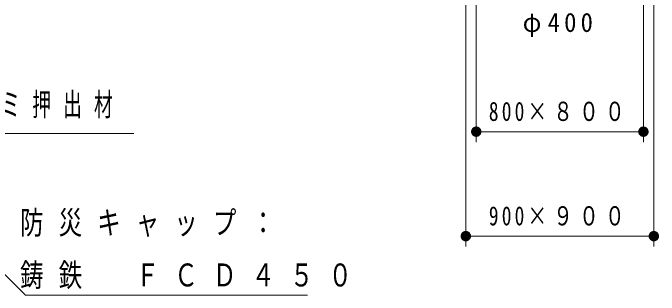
# Model space of a CAD drawing. Units: millimetres on the paper, scale 1:50. Extents: x -365 to 10, y -38 to 257.
# Drawn here: x -133.3 to -71.4, y 115.2 to 142.2 of the extents above; entities that cross this region are included whole.
import ezdxf

# ---------------------------------------------------------------- set-up
doc = ezdxf.new("R2010")
doc.units = ezdxf.units.MM
doc.layers.add('LY_1', color=7, linetype='Continuous', lineweight=13)
doc.styles.add('ＭＳ ゴシック', font='')
doc.styles.get('ＭＳ ゴシック').set_extended_font_data('MS Gothic')

# ---------------------------------------------------------------- blocks, each defined once
blk = doc.blocks.new('filled_dot')
at = {"color": 0, "linetype": 'Continuous', "lineweight": -2, "const_width": 1.25}
blk.add_lwpolyline([(-0.625, 0, 1), (0.625, 0, 1)], format="xyb", close=True, dxfattribs=at)

msp = doc.modelspace()

# ---------------------------------------------------------------- linework, layer by layer
at = {"layer": 'LY_1'}
for p, q in [((-88.906, 152.804), (-88.906, 129.804)), ((-72.906, 152.804), (-72.906, 129.804)), ((-89.907, 149.804), (-89.907, 119.804)), ((-71.907, 149.804), (-71.907, 119.804)), ((-72.906, 130.804), (-88.906, 130.804)), ((-71.907, 120.804), (-89.907, 120.804))]:
    msp.add_line(p, q, dxfattribs=at)
for points in [[(-156.51, 122.649), (-148.694, 130.641), (-121.694, 130.641)], [(-139.828, 122.931), (-132.058, 115.161), (-105.058, 115.161)]]:
    msp.add_lwpolyline(points, dxfattribs=at)

# ---------------------------------------------------------------- block references
at = {"layer": 'LY_1', "xscale": 0.4, "yscale": 0.4}
for p in [(-88.906, 130.804), (-89.907, 120.804)]:
    msp.add_blockref('filled_dot', p, dxfattribs=at)
at = {"layer": 'LY_1', "xscale": 0.4, "yscale": 0.4, "rotation": 180}
for p in [(-72.906, 130.804), (-71.907, 120.804)]:
    msp.add_blockref('filled_dot', p, dxfattribs=at)

# ---------------------------------------------------------------- texts
at = {"layer": 'LY_1', "style": 'ＭＳ ゴシック'}
for s, insert, char_height, attachment_point in [('\\T1.33;\\W0.95;φ400', (-80.907, 142.185), 1.833, 2), ('\\T1.64;\\W0.6;屋根：アルミ押出材', (-149.111, 133.291), 2.199, 4), ('\\T1.32;\\W0.75;800×８００', (-80.906, 131.804), 1.833, 8), ('\\T1.32;\\W0.75;900×９００', (-80.907, 121.804), 1.833, 8), ('\\T1.64;\\W0.75;防災キャップ：', (-132.568, 121.961), 2.199, 4), ('\\T1.64;\\W0.75;鋳鉄\u3000ＦＣＤ４５０', (-132.568, 116.961), 2.199, 4)]:
    msp.add_mtext(s, dxfattribs=dict(at, insert=insert, char_height=char_height, attachment_point=attachment_point))

doc.saveas('drawing.dxf')
